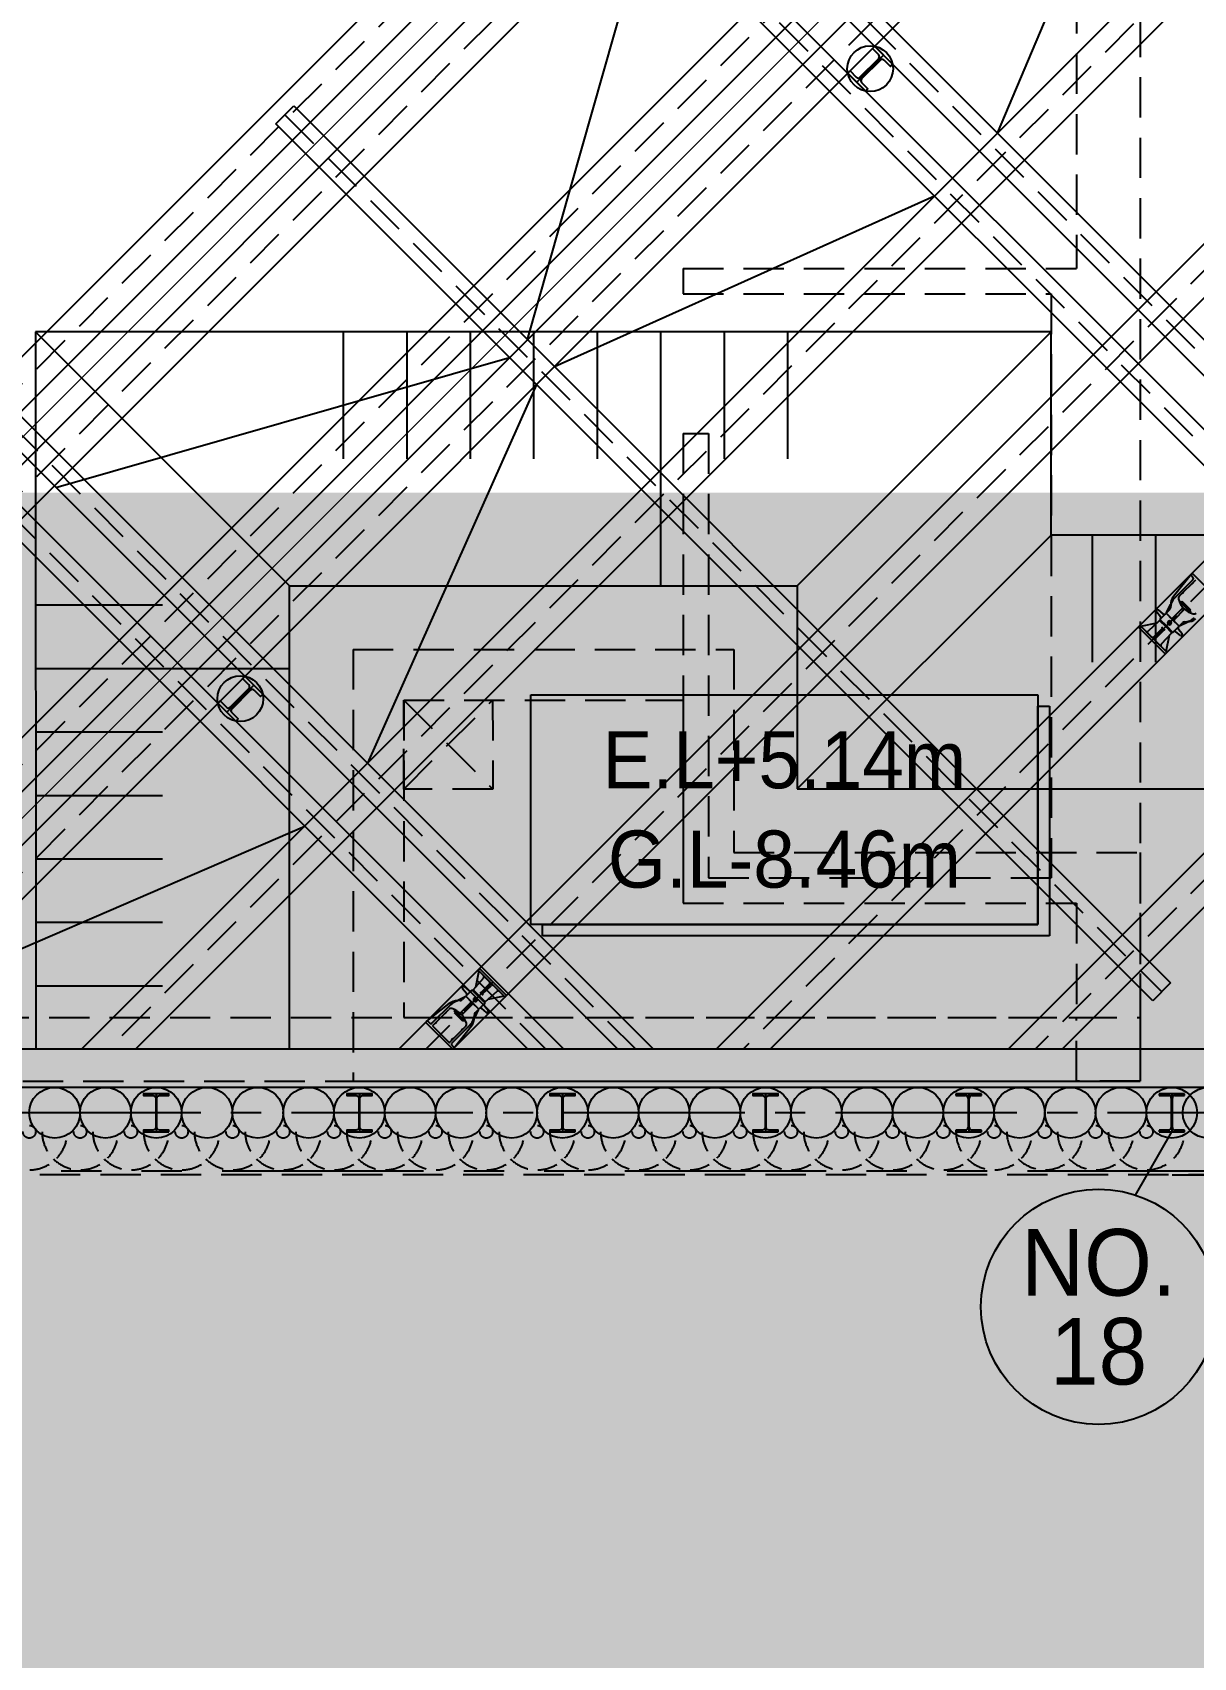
# Model space of a CAD drawing. Header units: millimetres. Extents: x 1073475 to 2890243, y -1340830 to -367733.
# Drawn here: x 2437457 to 2439059, y -383158 to -380916 of the extents above; entities that cross this region are included whole.
import ezdxf
from ezdxf.enums import TextEntityAlignment as Align

# ---------------------------------------------------------------- set-up
doc = ezdxf.new("R2010")
doc.units = ezdxf.units.MM
doc.header["$LTSCALE"] = 50
for name, pattern in [('CENTER2', [28.575000000000003, 19.05, -3.175, 3.175, -3.175]), ('DASHED2', [9.524999999999999, 6.35, -3.175]), ('HIDDEN', [9.524999999999999, 6.35, -3.175]), ('HIDDEN2', [4.762499999999999, 3.175, -1.5875]), ('PHANTOM', [63.50000000000001, 31.75, -6.35, 6.35, -6.35, 6.35, -6.35])]:
    doc.linetypes.add(name, pattern=pattern)
doc.layers.add('_0', color=7, linetype='Continuous', lineweight=0)
for name, color, linetype in [('ANGLE', 1, 'Continuous'), ('CEN', 1, 'CENTER2'), ('CIP', 1, 'Continuous'), ('H-BEAM', 5, 'Continuous'), ('H-BEAM-상부', 173, 'Continuous'), ('HPILE-300x200', 3, 'Continuous'), ('NO', 2, 'Continuous'), ('POST PILE', 6, 'Continuous'), ('SGR', 8, 'Continuous'), ('ST-CEN', 1, 'HIDDEN'), ('ST-CEN(상부 H-BEAM)', 1, 'HIDDEN'), ('ST-CEN(하부 H-BEAM)', 1, 'HIDDEN'), ('STRUT', 3, 'Continuous'), ('WALE-1', 3, 'Continuous'), ('건축', 233, 'HIDDEN'), ('굴착고', 2, 'Continuous'), ('대지경계선', 6, 'PHANTOM'), ('법면', 41, 'Continuous'), ('유압JACK', 2, 'Continuous'), ('현황레벨', 7, 'Continuous')]:
    doc.layers.add(name, color=color, linetype=linetype)
doc.styles.add('돋움', font='')
doc.styles.get('돋움').set_extended_font_data('Dotum')

# ---------------------------------------------------------------- blocks, each defined once
blk = doc.blocks.new('계측평면')
at = {"layer": '대지경계선', "color": 8}
blk.add_line((26244.97474204405, -35090.00000623024), (1238.203021687281, -35090.00000797042), dxfattribs=at)
at = {"layer": '대지경계선', "const_width": 60}
for points in [[(-5832.864789650936, -5157.838007851467), (-176.0105391723773, 499.0162449463169), (26244.97474421638, 499.0162437151084), (26244.97474204407, -35090.00000623028), (1238.203021687295, -35090.00000797046), (-5832.864790286098, -28018.93219313674), (-5832.864789650936, -5157.838007851467)], [(26246.58817301044, -35088.38657526327), (1239.816452653671, -35088.38657700345), (-5831.251359319722, -28017.31876216973), (-5831.25135868456, -5156.224576884455), (-174.3971082060016, 500.6296759133293), (26246.58817518275, 500.6296746821208)]]:
    blk.add_lwpolyline(points, dxfattribs=at)
blk = doc.blocks.new('A$C1D3235D9')
at = {"layer": 'SGR', "linetype": 'HIDDEN2'}
blk.add_circle((0, 0), 50, dxfattribs=at)
blk.add_arc((0, 0), 300, 0, 180, dxfattribs=at)
blk = doc.blocks.new('A$C59AB4A79')
at = {"layer": '굴착고'}
blk.add_hatch(color=251, dxfattribs=at).paths.add_polyline_path([(8291.25740457559, -28766.00273215456), (12195.1781495465, -28766.00273215456), (12195.1781495465, -27048.52182319283), (12285.1781495465, -27048.52182319283), (12285.1781495465, -28856.00273215433), (8291.25740457559, -28856.00273215433)])
at = {"layer": '_0', "color": 251}
for p, q in [((13622.6937861843, -15500.31115854031), (-626.9950596119743, -29750.0000025708)), ((13622.69378600107, -18500.31115835125), (2373.004940959392, -29750.00000199943))]:
    blk.add_line(p, q, dxfattribs=at)
at = {"layer": 'ANGLE', "color": 251}
for p, q in [((11876.56542722345, -22534.30253680795), (13091.87263075449, -19667.52841656073)), ((8174.626057897927, -24160.51092012262), (9197.27857821621, -20562.12246898853)), ((8386.758092244854, -24372.642954487), (11381.59068036033, -23029.27728360961)), ((4459.952082103584, -25324.87373429013), (8033.204701651353, -24301.93227635161)), ((8245.336735998513, -24514.06431071588), (6914.3945118587, -27496.47345155722)), ((3552.934583011549, -29231.89123289695), (6419.419764995109, -27991.44819835934))]:
    blk.add_line(p, q, dxfattribs=at)
at = {"layer": 'CEN', "color": 251, "ltscale": 1.5}
blk.add_line((14172.69378656056, -30250.00000257068), (-11144.97475883481, -30250.00000257045), dxfattribs=at)
at = {"layer": 'CIP', "color": 251}
for centre in [(4449.997079694644, -30250.00000257068), (4849.997079694644, -30250.00000257068), (5249.99676398281, -30250.0000025708), (5649.99676398281, -30250.0000025708), (6049.99676398281, -30250.0000025708), (6449.99676398281, -30250.0000025708), (6849.99984128424, -30250.0000025708), (7249.99984128424, -30250.0000025708), (7649.99984128424, -30250.0000025708), (8049.99984128424, -30250.0000025708), (8449.995894887717, -30250.00000257057), (8849.995894887717, -30250.00000257057), (9249.995894887717, -30250.00000257057), (9649.995894887717, -30250.00000257057), (10049.99557917612, -30250.00000257068), (10449.99557917612, -30250.00000257068), (10849.99557917612, -30250.00000257068), (11249.99557917612, -30250.00000257068), (11649.72955371113, -30250.00000257068), (12049.72955371113, -30250.00000257068), (12449.72955371113, -30250.00000257068), (12849.72955371113, -30250.00000257068), (13249.72955371113, -30250.00000257068), (13536.58475095732, -30250.00000257068)]:
    blk.add_circle(centre, 200, dxfattribs=at)
at = {"layer": 'H-BEAM', "color": 251}
for p, q in [((13622.69378564833, -24280.43089523155), (8561.512036141707, -19219.24914572889)), ((8420.090679904679, -19360.67050196638), (13622.6937856311, -24563.27360769443)), ((8207.958645548439, -19572.80253632215), (13622.69378560525, -24987.53767637175)), ((13622.69378558779, -25270.38038883766), (8066.537289311178, -19714.22389255965)), ((9167.921063520946, -29750.00000322878), (3823.555979042547, -24405.63491872803)), ((3682.134622805519, -24547.05627496552), (8885.078350436408, -29750.00000262412)), ((3470.002588449279, -24759.1883093213), (8460.814281732077, -29750.00000262412)), ((8177.971569249872, -29750.00000262412), (3328.581232212018, -24900.60966555879))]:
    blk.add_line(p, q, dxfattribs=at)
at = {"layer": 'H-BEAM-상부', "color": 251}
for p, q in [((6192.363696118584, -22461.09127067018), (6333.785052355612, -22319.66991443315)), ((6333.785052355612, -22319.66991443315), (13240.89183297334, -29226.77669560502)), ((13099.47047673445, -29368.19805184391), (6192.363696118584, -22461.09127067018)), ((13240.89183297334, -29226.77669560502), (13099.47047673445, -29368.19805184391))]:
    blk.add_line(p, q, dxfattribs=at)
at = {"layer": 'HPILE-300x200', "color": 251}
for p, q in [((5249.99676398281, -30100.00000257068), (5249.99676398281, -30400.00000257068)), ((6849.99984128424, -30100.00000257068), (6849.99984128424, -30400.00000257068)), ((8449.995894887717, -30100.00000257045), (8449.995894887717, -30400.00000257045)), ((10049.99557917612, -30100.00000257057), (10049.99557917612, -30400.00000257057)), ((11749.72955371113, -30100.00000257057), (11549.72955371113, -30100.00000257057)), ((11549.72955371113, -30100.00000257057), (11549.72955371113, -30114.00000257057)), ((11549.72955371113, -30114.00000257057), (11625.22955371113, -30114.00000257057)), ((11645.22955371113, -30134.00000257057), (11645.22955371113, -30366.00000257057)), ((11649.72955371113, -30100.00000257057), (11649.72955371113, -30400.00000257057)), ((11654.22955371113, -30366.00000257057), (11654.22955371113, -30134.00000257057)), ((11674.22955371113, -30114.00000257057), (11749.72955371113, -30114.00000257057)), ((11749.72955371113, -30114.00000257057), (11749.72955371113, -30100.00000257057)), ((13349.72955371113, -30100.00000257057), (13149.72955371113, -30100.00000257057)), ((13149.72955371113, -30100.00000257057), (13149.72955371113, -30114.00000257057)), ((13149.72955371113, -30114.00000257057), (13225.22955371113, -30114.00000257057)), ((13245.22955371113, -30134.00000257057), (13245.22955371113, -30366.00000257057)), ((13249.72955371113, -30100.00000257057), (13249.72955371113, -30400.00000257057)), ((13254.22955371113, -30366.00000257057), (13254.22955371113, -30134.00000257057)), ((13274.22955371113, -30114.00000257057), (13349.72955371113, -30114.00000257057)), ((13349.72955371113, -30114.00000257057), (13349.72955371113, -30100.00000257057)), ((11625.22955371113, -30386.00000257057), (11549.72955371113, -30386.00000257057)), ((11549.72955371113, -30386.00000257057), (11549.72955371113, -30400.00000257057)), ((11549.72955371113, -30400.00000257057), (11749.72955371113, -30400.00000257057)), ((11749.72955371113, -30386.00000257057), (11674.22955371113, -30386.00000257057)), ((11749.72955371113, -30400.00000257057), (11749.72955371113, -30386.00000257057)), ((13225.22955371113, -30386.00000257057), (13149.72955371113, -30386.00000257057)), ((13149.72955371113, -30386.00000257057), (13149.72955371113, -30400.00000257057)), ((13149.72955371113, -30400.00000257057), (13349.72955371113, -30400.00000257057)), ((13349.72955371113, -30386.00000257057), (13274.22955371113, -30386.00000257057)), ((13349.72955371113, -30400.00000257057), (13349.72955371113, -30386.00000257057))]:
    blk.add_line(p, q, dxfattribs=at)
for points in [[(5349.99676398281, -30400.00000257068), (5349.99676398281, -30386.00000257068), (5274.49676398281, -30386.00000257068, -0.414213562373095), (5254.49676398281, -30366.00000257068), (5254.49676398281, -30134.00000257068, -0.414213562373095), (5274.49676398281, -30114.00000257068), (5349.99676398281, -30114.00000257068), (5349.99676398281, -30100.00000257068), (5149.99676398281, -30100.00000257068), (5149.99676398281, -30114.00000257068), (5225.49676398281, -30114.00000257068, -0.414213562373095), (5245.49676398281, -30134.00000257068), (5245.49676398281, -30366.00000257068, -0.414213562373095), (5225.49676398281, -30386.00000257068), (5149.99676398281, -30386.00000257068), (5149.99676398281, -30400.00000257068)], [(6949.99984128424, -30400.00000257068), (6949.99984128424, -30386.00000257068), (6874.49984128424, -30386.00000257068, -0.414213562373095), (6854.49984128424, -30366.00000257068), (6854.49984128424, -30134.00000257068, -0.414213562373095), (6874.49984128424, -30114.00000257068), (6949.99984128424, -30114.00000257068), (6949.99984128424, -30100.00000257068), (6749.99984128424, -30100.00000257068), (6749.99984128424, -30114.00000257068), (6825.49984128424, -30114.00000257068, -0.414213562373095), (6845.49984128424, -30134.00000257068), (6845.49984128424, -30366.00000257068, -0.414213562373095), (6825.49984128424, -30386.00000257068), (6749.99984128424, -30386.00000257068), (6749.99984128424, -30400.00000257068)], [(8549.995894887717, -30400.00000257045), (8549.995894887717, -30386.00000257045), (8474.495894887717, -30386.00000257045, -0.414213562373095), (8454.495894887717, -30366.00000257045), (8454.495894887717, -30134.00000257045, -0.414213562373095), (8474.495894887717, -30114.00000257045), (8549.995894887717, -30114.00000257045), (8549.995894887717, -30100.00000257045), (8349.995894887717, -30100.00000257045), (8349.995894887717, -30114.00000257045), (8425.495894887717, -30114.00000257045, -0.414213562373095), (8445.495894887717, -30134.00000257045), (8445.495894887717, -30366.00000257045, -0.414213562373095), (8425.495894887717, -30386.00000257045), (8349.995894887717, -30386.00000257045), (8349.995894887717, -30400.00000257045)], [(10149.99557917612, -30400.00000257057), (10149.99557917612, -30386.00000257057), (10074.49557917612, -30386.00000257057, -0.414213562373095), (10054.49557917612, -30366.00000257057), (10054.49557917612, -30134.00000257057, -0.414213562373095), (10074.49557917612, -30114.00000257057), (10149.99557917612, -30114.00000257057), (10149.99557917612, -30100.00000257057), (9949.995579176117, -30100.00000257057), (9949.995579176117, -30114.00000257057), (10025.49557917612, -30114.00000257057, -0.414213562373095), (10045.49557917612, -30134.00000257057), (10045.49557917612, -30366.00000257057, -0.414213562373095), (10025.49557917612, -30386.00000257057), (9949.995579176117, -30386.00000257057), (9949.995579176117, -30400.00000257057)]]:
    blk.add_lwpolyline(points, format="xyb", close=True, dxfattribs=at)
for centre, start, end in [((11625.22955371113, -30134.00000257057), 0, 90), ((11674.22955371113, -30134.00000257057), 90, 180), ((13225.22955371113, -30134.00000257057), 0, 90), ((13274.22955371113, -30134.00000257057), 90, 180), ((11625.22955371113, -30366.00000257057), 270, 0), ((11674.22955371113, -30366.00000257057), 180, 270), ((13225.22955371113, -30366.00000257057), 270, 0), ((13274.22955371113, -30366.00000257057), 180, 270)]:
    blk.add_arc(centre, 20, start, end, dxfattribs=at)
at = {"layer": 'NO', "color": 251, "ltscale": 0.2}
blk.add_line((12964.560233664, -30898.2296028455), (13249.72955371113, -30400.00000257057), dxfattribs=at)
at = {"layer": 'NO', "color": 251}
blk.add_circle((12673.44324156665, -31778.08149271051), 926.76234881814, dxfattribs=at)
at = {"layer": 'POST PILE', "color": 251}
for p, q in [((10767.98925594729, -22132.83314698248), (10980.12129030307, -21920.70111262647)), ((5805.818340767175, -27095.00406189961), (6017.950375122949, -26882.87202754361))]:
    blk.add_line(p, q, dxfattribs=at)
for points in [[(11050.83196842181, -21991.4117907451), (11033.15429889224, -22009.08946027479), (10983.30327081843, -21959.23843220121, 0.414213562373095), (10955.01899957098, -21959.23843220121), (10806.5265755218, -22107.73085625027, 0.414213562373095), (10806.5265755218, -22136.01512749784), (10856.37760359561, -22185.86615557142), (10838.69993406581, -22203.54382510111), (10697.27857782855, -22062.12246886385), (10714.95624735812, -22044.44479933416), (10764.80727543193, -22094.29582740774, 0.414213562373095), (10793.09154667938, -22094.29582740774), (10941.58397072856, -21945.80340335867, 0.414213562373095), (10941.58397072856, -21917.51913211111), (10891.73294265475, -21867.66810403753), (10909.41061218455, -21849.99043450784)], [(6088.661053241696, -26953.58270566224), (6070.983383712126, -26971.26037519192), (6021.132355638314, -26921.40934711834, 0.414213562373095), (5992.848084390862, -26921.40934711834), (5844.35566034168, -27069.90177116741, 0.414213562373095), (5844.35566034168, -27098.18604241498), (5894.206688415492, -27148.03707048856), (5876.529018885689, -27165.71474001824), (5735.107662648428, -27024.29338378098), (5752.785332177998, -27006.6157142513), (5802.63636025181, -27056.46674232488, 0.414213562373095), (5830.920631499263, -27056.46674232488), (5979.413055548444, -26907.97431827581, 0.414213562373095), (5979.413055548444, -26879.69004702824), (5929.562027474632, -26829.83901895466), (5947.239697004436, -26812.16134942498)]]:
    blk.add_lwpolyline(points, format="xyb", close=True, dxfattribs=at)
for centre in [(10874.05527312518, -22026.76712980447), (5911.884357945062, -26988.93804472161)]:
    blk.add_circle(centre, 180.2775637731995, dxfattribs=at)
at = {"layer": 'SGR', "color": 251, "linetype": 'HIDDEN2'}
for centre in [(11849.72955371113, -30400.00000257068), (12249.72955371113, -30400.00000257068), (12649.72955371113, -30400.00000257068), (13049.72955371113, -30400.00000257068)]:
    blk.add_circle(centre, 50, dxfattribs=at)
for centre in [(11849.72955371113, -30400.00000257068), (12249.72955371113, -30400.00000257068), (12649.72955371113, -30400.00000257068), (13049.72955371113, -30400.00000257068)]:
    blk.add_arc(centre, 300, 180, 0, dxfattribs=at)
at = {"layer": 'ST-CEN', "color": 251}
for p, q in [((13622.69378621015, -15076.04708982992), (-1051.2591283496, -29750.00000256987)), ((13622.69378615846, -15924.57522725232), (-202.730990874581, -29750.00000257127)), ((13622.69378602714, -18076.04708964075), (1948.740872221766, -29750.0000019985)), ((13622.69378597522, -18924.57522706327), (2797.269009697484, -29750.00000199967)), ((13622.69378584856, -21000.30621274165), (4872.999995506369, -29750.00000199897)), ((13622.69378569582, -23500.31115803763), (7373.004940959625, -29750.0000019992)), ((13622.69378554332, -26000.31115788093), (9873.004940388026, -29750.0000025708)), ((13622.69378540292, -28300.31115773553), (12173.00494038803, -29750.0000025708))]:
    blk.add_line(p, q, dxfattribs=at)
at = {"layer": 'ST-CEN(상부 H-BEAM)', "color": 251}
blk.add_line((6263.074374237331, -22390.3805925519), (13170.1811548518, -29297.48737372633), dxfattribs=at)
at = {"layer": 'ST-CEN(하부 H-BEAM)', "color": 251}
for p, q in [((8490.801358023193, -19289.95982384763), (13622.69378563971, -24421.85225146031)), ((8137.247967429925, -19643.5132144409), (13622.69378559664, -25128.9590326153)), ((3752.845300924033, -24476.34559684678), (9026.499706678791, -29750.00000262412)), ((3399.291910330765, -24829.89898744004), (8319.39292548201, -29750.00000262412))]:
    blk.add_line(p, q, dxfattribs=at)
at = {"layer": 'STRUT', "color": 251}
for p, q in [((13622.69378622319, -14863.9150554745), (-1263.391162718646, -29750.00000256987)), ((13622.69378619711, -15288.17912418547), (-839.1270939807873, -29750.00000257033)), ((13622.69378617126, -15712.4431928962), (-414.8630252429284, -29750.00000257057)), ((13622.69378614542, -16136.7072616081), (9.401043494231999, -29750.00000257127)), ((13622.69378603995, -17863.91505528509), (1736.608837852953, -29750.00000199804)), ((13622.6937860141, -18288.17912399652), (2160.872906591045, -29750.0000019985)), ((13622.69378598826, -18712.44319270796), (2585.136975328438, -29750.00000199873)), ((13622.69378596242, -19136.70726141869), (3009.401044065831, -29750.0000019992)), ((13622.6937858616, -20788.17417838634), (4660.867961137788, -29750.0000019985)), ((13622.69378583552, -21212.43824709754), (5085.132029875414, -29750.0000019992)), ((13622.69378570886, -23288.17912368209), (7160.872906591045, -29750.0000019985)), ((13622.69378568302, -23712.44319239317), (7585.136975328904, -29750.0000019992)), ((13622.69378555636, -25788.17912352539), (9660.872906019678, -29750.00000257033)), ((13622.69378553028, -26212.44319223624), (10085.13697475707, -29750.0000025708)), ((13622.69378541596, -28088.17912337987), (11960.87290601968, -29750.00000257057)), ((13622.69378538989, -28512.44319209154), (12385.1369747573, -29750.0000025708))]:
    blk.add_line(p, q, dxfattribs=at)
at = {"layer": 'WALE-1', "color": 251}
for p, q in [((13622.69378531445, -29750.00000257092), (-10937.86797767249, -29750.00000257068)), ((13922.69378529605, -30050.00000257068), (-11062.13204637007, -30050.00000257068))]:
    blk.add_line(p, q, dxfattribs=at)
at = {"layer": '건축', "color": 251}
for p, q in [((13000.00000024564, 4099.999998762971), (12999.9999981639, -30000.00000257057)), ((12499.99999999721, -1.17660965770483e-06), (12499.99999856483, -23600.00000262016)), ((9399.999998564832, -23600.00000243098), (9399.999998552725, -23800.00000243285)), ((9399.999998564832, -23600.00000243098), (12499.99999856483, -23600.00000262016)), ((9399.999998551793, -23800.00000243285), (12299.99999855272, -23800.00000260794)), ((12299.99999855272, -23800.00000260794), (12299.99999826238, -28400.00000261166)), ((9399.999998483574, -24900.00000243098), (9399.999998251209, -28600.00000243471)), ((9399.999998483574, -24900.00000243098), (9599.999998483574, -24900.00000244321)), ((9599.999998483574, -24900.00000244321), (9599.999998262385, -28400.00000244693)), ((6799.999998717802, -26600.00000365439), (9799.999998722458, -26600.00000358978)), ((6799.999998717802, -26600.00000365439), (6799.999998511281, -30000.00000379968)), ((9799.999998722458, -26600.00000358978), (9799.999998621177, -28200.0000036885)), ((7199.999998693587, -27000.00000365078), (9399.999998697313, -27000.00000359141)), ((7199.999998693587, -27000.00000365078), (7199.999998541782, -29500.00000379991)), ((7199.999997081701, -27000.00000426127), (7899.99999703886, -27700.00000424252)), ((7199.999997100327, -27700.00000426127), (7899.999997081701, -27000.00000430399)), ((7199.999997057486, -27000.00000423705), (7899.999997081701, -27000.00000427978)), ((7199.999997014645, -27700.0000041998), (7199.999997057486, -27000.00000423705)), ((7899.999997081701, -27000.00000427978), (7899.99999703886, -27700.00000424252)), ((8201.25740457559, -26958.52182319225), (12195.17814954696, -26958.52182319225)), ((8201.25740457559, -28766.00273215398), (8201.25740457559, -26958.52182319225)), ((9399.999998697313, -27000.00000359141), (9399.99999859673, -28600.00000366406)), ((12195.17814954696, -26958.52182319225), (12195.17814954696, -28766.00273215398)), ((7899.99999703886, -27700.00000424252), (7199.999997014645, -27700.0000041998)), ((9799.999998621177, -28200.0000036885), (12999.99999861931, -28200.00000388385)), ((12999.99999861931, -28200.00000388385), (12999.99999850942, -30000.00000380003)), ((9599.999998262385, -28400.00000244693), (12299.99999826332, -28400.00000261166)), ((9399.999998251209, -28600.00000243471), (12499.99999857158, -28600.00000262388)), ((9399.99999859673, -28600.00000366406), (12499.9999989171, -28600.00000385335)), ((9399.99999859673, -28600.00000366406), (12499.99999859673, -28600.00000385335)), ((12499.99999825121, -28600.00000262388), (12499.9999981944, -29500.00000256987)), ((12499.99999859673, -28600.00000385335), (12499.99999853992, -29500.00000379933)), ((12499.99999859673, -28600.00000385335), (12499.99999853992, -29500.00000379933)), ((12195.17814954696, -28766.00273215398), (8201.25740457559, -28766.00273215398)), ((-10834.31458709086, -29500.00000257033), (12499.9999981944, -29500.00000256987)), ((7199.999998541782, -29500.00000379991), (12499.99999853992, -29500.00000379933)), ((12499.99999885401, -30000.00000314543), (12499.99999888451, -29500.00000314543)), ((12499.99999888451, -29500.00000314543), (12999.99999888451, -29500.00000317593)), ((12999.99999888451, -29500.00000317593), (12999.99999885401, -30000.00000317593)), ((-11041.42136825388, -30000.00000257068), (12999.9999981639, -30000.00000257057)), ((6799.999998511281, -30000.00000379968), (12999.99999850942, -30000.00000380003)), ((12999.99999885401, -30000.00000317593), (12499.99999885401, -30000.00000314543)), ((13699.99998647813, -30740.00000434939), (-11306.77173387818, -30740.0000060898))]:
    blk.add_line(p, q, dxfattribs=at)
at = {"layer": '굴착고', "color": 251}
for p, q in [((8201.257404576056, -26958.5218231926), (12195.1781495465, -26958.52182319283)), ((8201.25740457559, -28766.00273215456), (8201.257404576056, -26958.5218231926)), ((12195.1781495465, -26958.52182319283), (12195.1781495465, -28766.00273215456)), ((12195.1781495465, -28766.00273215456), (12195.1781495465, -27048.52182319283)), ((12195.1781495465, -27048.52182319283), (12285.1781495465, -27048.52182319283)), ((12285.1781495465, -27048.52182319283), (12285.1781495465, -28856.00273215433)), ((12195.1781495465, -28766.00273215456), (8201.25740457559, -28766.00273215456)), ((8291.25740457559, -28766.00273215456), (12195.1781495465, -28766.00273215456)), ((8291.25740457559, -28856.00273215433), (8291.25740457559, -28766.00273215456)), ((12285.1781495465, -28856.00273215433), (8291.25740457559, -28856.00273215433))]:
    blk.add_line(p, q, dxfattribs=at)
at = {"layer": '대지경계선', "const_width": 60}
blk.add_lwpolyline([(13699.99998647836, -30740.00000434951), (-11306.77173387841, -30740.00000608969), (-18377.83954585181, -23668.93219125597), (-18377.83954521664, -807.8380059706978), (-12720.98529473809, 4849.016246827086), (13699.99998865067, 4849.016245595878)], dxfattribs=at)
at = {"layer": '법면', "color": 251}
for p, q in [((12300.00000029709, -24100.00000124599), (4299.999999814201, -24100.00000122737)), ((4299.999999814201, -24100.00000122737), (4300.000000280794, -29750.0000025708)), ((4299.999999814201, -24100.00000122737), (6299.999999979278, -26100.00000123202)), ((6722.69378540013, -24100.00000123307), (6722.693785397802, -25100.00000123307)), ((7222.69378540013, -24100.00000123424), (7222.693785397802, -25100.00000123424)), ((7722.69378540013, -24100.0000012354), (7722.693785397802, -25100.0000012354)), ((8222.69378540013, -24100.00000123656), (8222.693785397802, -25100.00000123656)), ((8722.69378540013, -24100.00000123773), (8722.693785397802, -25100.00000123773)), ((9222.69378540013, -24100.00000123889), (9222.693785395473, -26100.00000123889)), ((9722.69378540013, -24100.00000124006), (9722.693785397802, -25100.00000124006)), ((10222.69378540013, -24100.00000124122), (10222.6937853978, -25100.00000124122)), ((10300.00000029686, -26100.00000124134), (12300.00000029709, -24100.00000124599)), ((12300.00000029686, -25700.00000108418), (12300.00000029709, -24100.00000124599)), ((12300.00000029686, -25700.00000108418), (10300.00000029663, -27700.00000108418)), ((13622.69378556171, -25700.00000108418), (12300.00000029686, -25700.00000108418)), ((12622.69378556171, -25700.00000108418), (12622.69378556171, -26700.00000108418)), ((13122.69378556171, -25700.00000108418), (13122.69378556171, -26700.00000108418)), ((6300.000000280794, -29750.0000025708), (6299.999999979278, -26100.00000123202)), ((6299.999999979278, -26100.00000123202), (10300.00000029686, -26100.00000124134)), ((10300.00000029686, -26100.00000124134), (10300.00000029663, -27700.00000108418)), ((4299.999999991851, -26250.0000025708), (5299.999999991851, -26250.0000025708)), ((4300.000000033062, -26750.0000025708), (6300.000000033062, -26750.0000025708)), ((4300.000000074273, -27250.0000025708), (5300.000000074273, -27250.0000025708)), ((4300.000000115717, -27750.0000025708), (5300.000000115717, -27750.0000025708)), ((10300.00000029663, -27700.00000108418), (13622.69378543948, -27700.00000108418)), ((4300.000000156928, -28250.0000025708), (5300.000000156928, -28250.0000025708)), ((4300.000000198139, -28750.0000025708), (5300.000000198139, -28750.0000025708)), ((4300.000000239583, -29250.0000025708), (5300.000000239583, -29250.0000025708))]:
    blk.add_line(p, q, dxfattribs=at)
at = {"layer": '유압JACK', "color": 251}
for p, q in [((13401.36936303833, -26009.50354610023), (13263.13371495949, -26184.47616155189)), ((13415.51149862772, -26051.92995296337), (13266.26090557454, -26201.18054601341)), ((13435.31048849225, -26054.75838009699), (13309.11680055899, -26180.95206811209)), ((13401.36936303833, -26009.50354610023), (13410.56175113446, -26000.311157836)), ((13401.36936303508, -26016.57461391541), (13415.51149867964, -26030.71674956032)), ((13405.6120036717, -26084.45686491707), (13408.44043081743, -26087.28529206291)), ((13419.04703254392, -26076.67869025236), (13408.44043081743, -26087.28529206291)), ((13622.69378553028, -26212.44319223624), (13410.56175113446, -26000.311157836)), ((13416.21860541916, -26073.85026312759), (13419.04703254392, -26076.67869025236)), ((13313.96850775601, -26234.93164514296), (13319.76924045873, -26229.13091227168)), ((13315.39720531064, -26237.7455881068), (13321.89056076226, -26231.2522327397)), ((13316.37134146993, -26225.73301328276), (13319.90687533887, -26222.19747949822)), ((13397.68862130749, -26307.05029328668), (13316.37134146993, -26225.73301328276)), ((13323.58761708229, -26232.94928897766), (13319.76924045873, -26229.13091227168)), ((13401.22415521462, -26303.51475921099), (13319.90687533887, -26222.19747949822)), ((13323.33634330262, -26232.69801511546), (13326.87187717156, -26229.16248133092)), ((13323.58761708229, -26232.94928897766), (13327.12315094844, -26229.41375494318)), ((13393.87403113674, -26303.23570311582), (13323.58761708229, -26232.94928897766)), ((13323.61918593501, -26232.98085774784), (13327.15471984609, -26229.44532400544)), ((13328.53736453177, -26230.82796852663), (13327.12315094844, -26229.41375494318)), ((13328.53736453177, -26230.82796852663), (13330.65868489491, -26228.7066482479)), ((13393.59118842147, -26295.88179241749), (13328.53736453177, -26230.82796852663)), ((13329.24447135348, -26227.29243470659), (13332.78000521963, -26223.75690067199)), ((13330.65868489491, -26228.7066482479), (13329.24447135348, -26227.29243470659)), ((13395.71250878437, -26293.76047213888), (13330.65868489491, -26228.7066482479)), ((13331.36579168774, -26158.70307685726), (13334.19421881251, -26161.53150398203)), ((13399.24804269266, -26290.2249381463), (13332.78000521963, -26223.75690067199)), ((13334.19421881251, -26161.53150398203), (13344.80082054087, -26150.92490233819)), ((13341.97239339515, -26148.09647519235), (13344.80082054087, -26150.92490233819)), ((13130.90101920813, -26304.72062730836), (13160.8766017633, -26340.14631565101)), ((13145.04315484478, -26290.57849167194), (13180.46884326823, -26320.55407406215)), ((13158.47818370885, -26361.99627646559), (13160.0324091909, -26360.44205110986)), ((13160.0324091909, -26360.44205110986), (13202.31880412507, -26318.15565605019)), ((13200.7645786244, -26319.70988163503), (13202.31880412507, -26318.15565605019)), ((13201.61169731128, -26318.86276294827), (13202.31880412507, -26318.15565605019)), ((13205.14723126055, -26315.32722891471), (13233.89527295483, -26286.57918722113)), ((13268.07973476639, -26378.25973258645), (13205.14723126055, -26315.32722891471)), ((13256.4124728539, -26366.59247050912), (13207.97565838532, -26318.15565603948)), ((13208.68276512949, -26311.79169513006), (13239.91526426235, -26247.58200854494)), ((13239.81852604076, -26269.38835059933), (13239.81852605497, -26252.19427976967)), ((13335.45349107427, -26274.82353027142), (13255.35181270819, -26354.92520863574)), ((13348.18141313549, -26287.55145233287), (13268.07973476942, -26367.65313069732)), ((13281.55118600256, -26354.18167963298), (13268.82326394133, -26341.45375757152)), ((13340.08422735962, -26295.64863810863), (13327.3563052984, -26282.92071604717)), ((13385.25935528055, -26307.60773824272), (13391.75271081249, -26301.11438262672)), ((13388.073298431, -26309.03643573716), (13393.87403113674, -26303.23570311582)), ((13390.05565451318, -26299.41732640984), (13393.59118842147, -26295.88179241749)), ((13390.44077675836, -26299.80244873732), (13393.97631066642, -26296.26691474498)), ((13392.17697481695, -26294.46757881297), (13394.29829522199, -26292.34625857649)), ((13395.71250878437, -26293.76047213888), (13399.24804269266, -26290.2249381463)), ((13397.68862130749, -26307.05029328668), (13401.22415521462, -26303.51475921099)), ((12986.29768245108, -26424.57522651041), (12995.49007063359, -26415.38283849682)), ((13198.42971684714, -26636.70726091065), (12986.29768245108, -26424.57522651041)), ((12986.29768245108, -26424.57522651041), (13198.42971684714, -26636.70726091065)), ((13002.56113844854, -26415.3828384938), (13087.64601602638, -26500.46771615569)), ((13002.56113844854, -26415.3828384938), (13112.59911281406, -26525.42081286164)), ((13002.56113844854, -26415.3828384938), (13042.53618851607, -26455.35788864444)), ((13005.38956559426, -26418.21126563963), (13135.07371936808, -26391.16483779554)), ((13151.06489455211, -26376.76631910296), (13063.17974932189, -26455.8984592635)), ((13172.30401832052, -26439.77452391048), (13108.62202274427, -26500.69972307922)), ((13183.23041945184, -26450.70092512434), (13122.3052202838, -26514.3829208659)), ((13206.91499820771, -26416.08994515438), (13158.47818369791, -26367.65313072596)), ((13202.67235748377, -26420.3325858782), (13159.32231888617, -26376.9825472798)), ((13163.49864180409, -26381.15887036244), (13167.74128248682, -26376.91622967983)), ((13241.84607320745, -26459.5063016027), (13163.49864180409, -26381.15887036244)), ((13165.61996216676, -26383.2801905605), (13169.86260284949, -26379.03754987789)), ((13246.2386244256, -26471.94004889589), (13167.10648422292, -26559.82519424905)), ((13246.08871389017, -26455.26366092009), (13167.74128248682, -26376.91622967983)), ((13202.67235748377, -26420.3325858782), (13246.02239610441, -26463.68262466427)), ((13204.79367784457, -26617.61537789414), (13231.84010569239, -26487.93122420425)), ((13206.91499820771, -26416.08994515438), (13255.35181267932, -26464.52675987396)), ((13239.72475284478, -26457.38498140464), (13243.96739352751, -26453.14234072203)), ((13241.84607320745, -26459.5063016027), (13246.08871389017, -26455.26366092009)), ((13256.4124728539, -26366.59247050912), (13304.84928736673, -26415.02928518748)), ((13261.00866693957, -26464.52675986313), (13262.56289243978, -26462.97253427852)), ((13262.56289243978, -26462.97253427852), (13304.849287397, -26420.68613940664)), ((13268.07973476639, -26378.25973258645), (13307.6777144915, -26417.85771231225)), ((13318.28431621962, -26492.10392424138), (13282.85862777522, -26462.12834182999)), ((13332.4264518565, -26477.96178860497), (13302.45086932136, -26442.53610020003)), ((13303.29506185232, -26422.24036478263), (13304.849287397, -26420.68613940664)), ((13304.14218062232, -26421.39324609691), (13304.849287397, -26420.68613940664)), ((13307.6777144915, -26417.85771231225), (13336.42575622676, -26389.10967057757)), ((13311.21324844076, -26414.3221782787), (13375.42293502763, -26383.0896792307)), ((13353.61659276625, -26383.18641757406), (13370.81066359603, -26383.18641756033)), ((13207.62210499053, -26620.44380503998), (13105.09162169741, -26517.91332166246)), ((13207.62210499053, -26620.44380503998), (13122.53722735029, -26535.35892739811)), ((13207.62210499053, -26620.44380503998), (13167.64705488179, -26580.46875493042)), ((13198.42971684714, -26636.70726091065), (13207.62210498727, -26627.51487285492)), ((7790.905048618792, -29132.69578194106), (7763.858620770974, -29262.37993563095)), ((7797.269009616226, -29113.60389892454), (7788.076621476095, -29122.79628698027)), ((7788.076621472836, -29129.86735479522), (7828.051671581576, -29169.84240490478)), ((7788.076621472836, -29129.86735479522), (7890.60710476595, -29232.39783817274)), ((7788.076621472836, -29129.86735479522), (7873.161499113077, -29214.95223243709)), ((7797.269009616226, -29113.60389892454), (8009.40104401228, -29325.73593332479)), ((8009.40104401228, -29325.73593332479), (7797.269009616226, -29113.60389892454)), ((7663.272274606861, -29272.34937123023), (7693.247857142007, -29307.77505963517)), ((7677.414410243742, -29258.20723559381), (7712.840098688146, -29288.18281800521)), ((7733.135834023589, -29287.33862555667), (7690.849439066369, -29329.62502042856)), ((7734.690059523797, -29285.78439997206), (7733.135834023589, -29287.33862555667)), ((7788.783728255657, -29334.22121468082), (7740.346913784044, -29285.78439996124)), ((7749.460102037759, -29278.3711109393), (7828.59224224044, -29190.48596558615)), ((7753.852653255919, -29290.8048582325), (7749.61001257319, -29295.04749891511)), ((7749.61001257319, -29295.04749891511), (7827.957443976542, -29373.39493015537)), ((7793.026368979597, -29329.97857395699), (7749.676330358954, -29286.62853517092)), ((7755.973973618587, -29292.92617843056), (7751.731332935859, -29297.16881911317)), ((7753.852653255919, -29290.8048582325), (7832.200084659271, -29369.15228947275)), ((7812.468307011528, -29299.61023471085), (7873.393506179564, -29235.9282389693)), ((7823.394708142849, -29310.53663592471), (7887.076703719096, -29249.61143675598)), ((7844.633831911255, -29373.54484073224), (7932.518977141473, -29294.4127005717)), ((7993.137588014826, -29334.9283213414), (7883.099613649305, -29224.89034697355)), ((7993.137588014826, -29334.9283213414), (7908.052710436983, -29249.84344367951)), ((7993.137588014826, -29334.9283213414), (7953.162537947297, -29294.95327119075)), ((7382.197329071118, -29528.67557937675), (7557.169944649097, -29390.43993117788)), ((7424.623735954985, -29542.81771498814), (7573.874329008162, -29393.56712193799)), ((7427.452163088368, -29562.61670485267), (7553.645851021633, -29436.42301683757)), ((7684.485478022601, -29335.9889815565), (7620.275791435735, -29367.22148060449)), ((7642.082133697113, -29367.12474226113), (7624.888062867336, -29367.12474227487)), ((7647.517313327873, -29462.75970750232), (7727.618991693947, -29382.65802913788)), ((7688.021011971869, -29332.45344752294), (7659.272970236605, -29361.20148925763)), ((7660.245235389099, -29475.48762956378), (7740.346913755173, -29395.38595119945)), ((7727.618991696974, -29372.05142724875), (7688.021011971869, -29332.45344752294)), ((7692.403664611047, -29328.07079505257), (7690.849439066369, -29329.62502042856)), ((7691.556545841042, -29328.91791373829), (7690.849439066369, -29329.62502042856)), ((7739.286253609462, -29383.71868932608), (7690.849439096637, -29335.28187464771)), ((7714.147540460806, -29396.12948020222), (7726.875462522032, -29408.85740226367)), ((7727.618991696974, -29372.05142724875), (7790.551495202817, -29434.98393092048)), ((7739.286253609462, -29383.71868932608), (7787.723068078049, -29432.15550379572)), ((7790.551495202817, -29434.98393092048), (7761.803453508532, -29463.73197261407)), ((7788.783728255657, -29334.22121468082), (7837.220542765455, -29382.65802910924)), ((7793.026368979597, -29329.97857395699), (7836.376407577191, -29373.3286125554)), ((7835.666317272466, -29389.86910872534), (7793.379922338296, -29432.155503785)), ((7794.934147838969, -29430.60127820016), (7793.379922338296, -29432.155503785)), ((7794.087029152084, -29431.44839688693), (7793.379922338296, -29432.155503785)), ((7850.655571618583, -29459.73266816325), (7815.229883195134, -29429.75708577305)), ((7830.078764296602, -29367.0309692747), (7825.836123613873, -29371.27360995731)), ((7832.200084659271, -29369.15228947275), (7827.957443976542, -29373.39493015537)), ((7864.797707255231, -29445.59053252684), (7834.822124700062, -29410.16484418418)), ((7837.220542754512, -29388.3148833696), (7835.666317272466, -29389.86910872534)), ((7990.309160869103, -29332.09989419556), (7860.625007095281, -29359.14632203965)), ((8009.40104401228, -29325.73593332479), (8000.208655829774, -29334.92832133838)), ((7382.197329071118, -29528.67557937675), (7373.004940933082, -29537.86796759896)), ((7373.004940933082, -29537.86796759896), (7585.136975328904, -29750.0000019992)), ((7389.268396886298, -29528.67557937361), (7403.41053248872, -29542.81771497638)), ((7446.544046224561, -29543.52482188528), (7449.372473307187, -29546.35324896791)), ((7449.372473307187, -29546.35324896791), (7459.979075033683, -29535.74664715736)), ((7457.150647908915, -29532.91822003259), (7459.979075033683, -29535.74664715736)), ((7520.790258185472, -29469.27860975743), (7523.618685310241, -29472.1070368822)), ((7534.2252870386, -29461.50043523824), (7523.618685310241, -29472.1070368822)), ((7531.396859955974, -29458.67200815561), (7534.2252870386, -29461.50043523824)), ((7580.187227835646, -29698.38120687183), (7729.437820888823, -29549.13061382179)), ((7598.010105155874, -29443.26086654852), (7594.474571248749, -29446.79640062421)), ((7594.474571248749, -29446.79640062421), (7675.791851124493, -29528.11368033697)), ((7599.98621767899, -29456.55068769632), (7596.450683770701, -29460.08622168889)), ((7596.450683770701, -29460.08622168889), (7662.918721243739, -29526.55425916321)), ((7598.010105155874, -29443.26086654852), (7679.327384993434, -29524.57814655243)), ((7599.98621767899, -29456.55068769632), (7665.040041568456, -29521.6045115873)), ((7603.521751646418, -29455.84358102223), (7601.400431241374, -29457.9649012587)), ((7605.257949705003, -29450.50871109788), (7601.722415796947, -29454.04424509022)), ((7607.625428032363, -29441.27472409804), (7601.824695326621, -29447.07545671938)), ((7601.824695326621, -29447.07545671938), (7672.111109381076, -29517.36187085754)), ((7605.64307195018, -29450.89383342536), (7602.107538041892, -29454.4293674177)), ((7602.107538041892, -29454.4293674177), (7667.16136193159, -29519.48319130857)), ((7610.439371182816, -29442.70342159248), (7603.946015650872, -29449.19677720848)), ((7655.614499103744, -29454.66252172657), (7668.342421164969, -29467.39044378803)), ((7666.454255109886, -29523.01872512861), (7662.918721243739, -29526.55425916321)), ((7667.16136193159, -29519.48319130857), (7665.040041568456, -29521.6045115873)), ((7665.040041568456, -29521.6045115873), (7666.454255109886, -29523.01872512861)), ((7667.16136193159, -29519.48319130857), (7668.575575514929, -29520.89740489202)), ((7672.079540528357, -29517.33030208736), (7668.544006617274, -29520.86583582975)), ((7672.111109381076, -29517.36187085754), (7668.575575514929, -29520.89740489202)), ((7672.36238316074, -29517.61314471974), (7668.8268492918, -29521.14867850428)), ((7672.111109381076, -29517.36187085754), (7675.929486004636, -29521.18024756352)), ((7680.301521152724, -29512.5655717284), (7673.808165701106, -29519.0589270955)), ((7679.327384993434, -29524.57814655243), (7675.791851124493, -29528.11368033697)), ((7681.730218707351, -29515.37951469223), (7675.929486004636, -29521.18024756352)), ((7787.015961333876, -29438.51946470514), (7755.783462201012, -29502.72915129026)), ((7755.880200422602, -29480.92280923587), (7755.880200408399, -29498.11688006553)), ((7427.452163091162, -29566.85934557905), (7556.145597244613, -29695.5527797353)), ((7560.388237971114, -29695.55277973821), (7686.581925904378, -29569.3590917231)), ((7576.651693919441, -29673.63246958284), (7587.258295645937, -29663.02586777229)), ((7579.480121044209, -29676.46089670761), (7576.651693919441, -29673.63246958284)), ((7590.086722791661, -29665.85429491813), (7587.258295645937, -29663.02586777229)), ((7594.329363425029, -29740.80761373497), (7732.565011503873, -29565.8349982833)), ((7661.504507650854, -29588.77965585317), (7650.897905922495, -29599.38625749701)), ((7653.726333068218, -29602.21468464285), (7650.897905922495, -29599.38625749701)), ((7664.332934775623, -29591.60808297794), (7661.504507650854, -29588.77965585317)), ((7594.329363428289, -29733.73654591979), (7580.187227783725, -29719.59441027488)), ((7594.329363425029, -29740.80761373497), (7585.136975328904, -29750.0000019992))]:
    blk.add_line(p, q, dxfattribs=at)
for centre, radius, start, end in [((13404.90489690122, -26013.03907988081), 4.999999999881765, 135, 225), ((13404.90489690914, -26041.32335116214), 14.9999999996453, 315, 45), ((13349.7505679985, -26273.25437536638), 109.9999999974013, 135, 179.6397733899447), ((13349.81852599769, -26252.19427971565), 109.9999999973988, 142.0030695910905, 180), ((13326.79447006644, -26198.62973753759), 24.99999999940882, 135, 195.2376997013712), ((13460.90775401285, -26162.09718952293), 163.9999999961219, 195.2376997013712, 225), ((13137.97208702657, -26297.64955949015), 9.99999999976353, 45, 225), ((13161.30661083339, -26364.82470359036), 3.999999999905412, 135, 225), ((13149.42580747232, -26349.83544930862), 14.9999999996453, 315, 40.23635824464627), ((13190.1579768837, -26309.10327972937), 14.9999999996453, 229.7636417647541, 315), ((13205.1472312496, -26320.98408317496), 3.999999999905412, 45, 135), ((13219.75313731004, -26272.43705157621), 19.99999999952706, 315, 359.6397733899447), ((13250.04851184925, -26349.6219077768), 7.499999999822648, 225, 315), ((13331.91795721138, -26271.28799649095), 4.999999999881765, 315, 40.24815830001082), ((13460.90775401285, -26162.09718952293), 163.9999999961219, 225, 254.7623002840045), ((13351.71694708453, -26291.08698636433), 4.999999999881765, 49.75184170508016, 135), ((13349.7505679985, -26273.25437536638), 109.9999999973988, 270.3602265900034, 315), ((13370.81066365028, -26273.1864174509), 109.9999999973988, 270, 307.9969304036532), ((13424.37520589004, -26296.2104733634), 24.99999999940882, 254.7623002840045, 315), ((12999.02560449624, -26418.91837227729), 4.999999999881765, 45, 135), ((13053.14279024256, -26444.7512868339), 14.9999999996453, 225, 312.0000000336277), ((13155.07967820344, -26381.22518796253), 5.999999999858119, 45, 132.0000000336277), ((13165.39108159766, -26432.54878480232), 9.99999999976353, 313.7326010031244, 45), ((13190.45615872648, -26457.6138618493), 9.99999999976353, 45, 136.2673989968755), ((13231.66373557388, -26391.34120795724), 14.9999999996453, 45, 225), ((13231.66373557388, -26391.34120795724), 14.9999999996453, 225, 45), ((13231.66373557388, -26391.34120795724), 9.99999999976353, 45, 225), ((13231.66373557388, -26391.34120795724), 9.99999999976353, 225, 45), ((13241.77975542145, -26467.92526534712), 5.999999999858119, 317.9999999663723, 45), ((13258.1802398148, -26461.69833273836), 3.999999999905412, 225, 315), ((13273.16949422169, -26473.57913614297), 14.9999999996453, 49.76364176475411, 135), ((13273.38303562929, -26372.9564316395), 7.499999999822648, 135, 225), ((13313.90166359209, -26432.84696660494), 14.9999999996453, 135, 220.2363582446463), ((13302.02086027223, -26417.85771228187), 3.999999999905412, 315, 45), ((13325.35538403806, -26485.03285642317), 9.99999999976353, 225, 45), ((13350.56789187132, -26403.25180622248), 19.99999999952706, 90.36022659000345, 135), ((13098.25261775288, -26489.86111434514), 14.9999999996453, 225, 313.7326010031244), ((13133.14382907888, -26524.75232575426), 14.9999999996453, 136.2673989968755, 225), ((13178.25365661015, -26569.86215328646), 14.9999999996453, 137.9999999663723, 225), ((13204.08657108038, -26623.97933886573), 4.999999999881765, 315, 45), ((7791.612155382987, -29126.33182096947), 4.999999999881765, 135, 225), ((7817.445069853216, -29180.44900654873), 14.9999999996453, 317.9999999663723, 45), ((7670.343342425302, -29265.27830341202), 9.99999999976353, 45, 225), ((7681.797062871279, -29317.46419323026), 14.9999999996453, 315, 40.23635824464627), ((7722.529232241679, -29276.73202369222), 14.9999999996453, 229.7636417647541, 315), ((7737.518486648565, -29288.61282709683), 3.999999999905412, 45, 135), ((7753.918971041916, -29282.38589448808), 5.999999999858119, 137.9999999663723, 225), ((7805.242567736888, -29292.6972979859), 9.99999999976353, 225, 316.2673989968755), ((7862.554897384485, -29225.55883408093), 14.9999999996453, 316.2673989968755, 45), ((7897.446108710486, -29260.45004549006), 14.9999999996453, 45, 133.7326010031245), ((7942.555936220801, -29305.5598730013), 14.9999999996453, 45, 132.0000000336277), ((7571.323520573322, -29454.10068647179), 24.99999999940882, 74.76230028400451, 135), ((7624.888062813086, -29477.1247423843), 109.9999999973988, 90, 127.9969304036532), ((7645.94815846486, -29477.05678446882), 109.9999999973988, 90.36022659000345, 135), ((7534.790972450515, -29588.21397031227), 163.9999999961219, 45, 74.76230028400451), ((7645.130834592041, -29347.05935361271), 19.99999999952706, 270.3602265900034, 315), ((7693.677866191138, -29332.45344755333), 3.999999999905412, 135, 225), ((7722.315690834075, -29377.3547281957), 7.499999999822648, 315, 45), ((7745.650214614114, -29400.68925205839), 7.499999999822648, 45, 135), ((7764.034990889486, -29358.96995187795), 14.9999999996453, 45, 225), ((7764.034990889486, -29358.96995187795), 14.9999999996453, 225, 45), ((7764.034990889486, -29358.96995187795), 9.99999999976353, 45, 225), ((7764.034990889486, -29358.96995187795), 9.99999999976353, 225, 45), ((7790.55149521376, -29429.32707666024), 3.999999999905412, 225, 315), ((7805.540749579668, -29441.20788010582), 14.9999999996453, 49.76364176475411, 135), ((7830.307644865708, -29317.76237503288), 9.99999999976353, 133.7326010031245, 225), ((7846.272918991046, -29400.47571052657), 14.9999999996453, 135, 220.2363582446463), ((7840.61904825992, -29369.08597187267), 5.999999999858119, 225, 312.0000000336277), ((7834.392115629977, -29385.48645624483), 3.999999999905412, 315, 45), ((7996.67312196712, -29331.39278755791), 4.999999999881765, 225, 315), ((7385.73286297801, -29532.21111336607), 4.999999999881765, 45, 135), ((7414.017134259455, -29532.21111337456), 14.9999999996453, 225, 315), ((7429.573483412853, -29564.73802534177), 2.999999999929059, 135, 225), ((7643.981779378839, -29459.22417347087), 4.999999999881765, 229.7518417050802, 315), ((7534.790972450515, -29588.21397031227), 163.9999999961219, 15.23769970137121, 45), ((7663.780769251985, -29479.02316334425), 4.999999999881765, 135, 220.2481583000108), ((7668.904256396927, -29551.68142229761), 24.99999999940882, 315, 15.23769970137121), ((7645.94815846486, -29477.05678446882), 109.9999999974013, 315, 359.6397733899447), ((7645.880200465675, -29498.11688011955), 109.9999999973988, 322.0030695910905, 0), ((7775.945589153329, -29477.87410825898), 19.99999999952706, 135, 179.6397733899447), ((7857.726639436791, -29452.66160034505), 9.99999999976353, 225, 45), ((7558.266917608446, -29693.43145954015), 2.999999999929059, 225, 315), ((7590.793829554226, -29708.98780867306), 14.9999999996453, 135, 225), ((7590.793829562142, -29737.27207995439), 4.999999999881765, 315, 45)]:
    blk.add_arc(centre, radius, start, end, dxfattribs=at)
at = {"layer": '현황레벨', "color": 251}
blk.add_line((13253.73682477395, -30740.00000434951), (14146.26314818277, -30740.00000434951), dxfattribs=at)
at = {"layer": 'SGR', "color": 251, "linetype": 'HIDDEN2', "rotation": 180.0000000000001}
for p in [(4249.997079694644, -30400.00000257068), (4649.997079694644, -30400.00000257068), (5049.997079694644, -30400.00000257068), (5449.99676398281, -30400.0000025708), (5849.99676398281, -30400.0000025708), (6249.99676398281, -30400.0000025708), (6649.99676398281, -30400.0000025708), (7049.99984128424, -30400.0000025708), (7449.99984128424, -30400.0000025708), (7849.99984128424, -30400.0000025708), (8249.99984128424, -30400.0000025708), (8649.995894887717, -30400.00000257057), (9049.995894887717, -30400.00000257057), (9449.995894887717, -30400.00000257057), (9849.995894887717, -30400.00000257057), (10249.99557917612, -30400.00000257068), (10649.99557917612, -30400.00000257068), (11049.99557917612, -30400.00000257068), (11449.99557917612, -30400.00000257068)]:
    blk.add_blockref('A$C1D3235D9', p, dxfattribs=at)
at = {"layer": 'NO', "color": 251, "style": '돋움'}
for s, p in [('NO.', (12673.44324156689, -31428.08149271051)), ('18', (12673.44324156782, -32128.08149271028))]:
    blk.add_text(s, height=524.9999999999997, dxfattribs=at).set_placement(p, align=Align.MIDDLE_CENTER)
at = {"layer": '굴착고', "color": 251, "style": '돋움'}
for s, p in [('E.L+5.14m', (10198.21777706081, -27472.70741131238)), ('G.L-8.46m', (10198.21777706128, -28251.81714403559))]:
    blk.add_text(s, height=450, dxfattribs=at).set_placement(p, align=Align.MIDDLE)

msp = doc.modelspace()

# ---------------------------------------------------------------- hatches: boundary and pattern name
at = {"layer": '현황레벨'}
msp.add_hatch(color=253, dxfattribs=at).paths.add_polyline_path([(2434336.153213383, -376524.1484793489), (2434336.153213115, -380916.729468941), (2435070.192804333, -381650.7690600399), (2439778.653215061, -381650.7690600399), (2439778.653215061, -383150.7690600399), (2434448.872460845, -383150.7690600399), (2432836.153213077, -381538.0498125344), (2432836.153213383, -376524.1484792574)])

# ---------------------------------------------------------------- linework, layer by layer
at = {"color": 250, "linetype": 'DASHED2', "ltscale": 1.6, "const_width": 200, "elevation": 1.750000000000037e-09}
msp.add_lwpolyline([(2434336.153213383, -376524.1484793489), (2434336.153213115, -380916.729468941), (2435070.192804333, -381650.7690600399), (2439778.653215061, -381650.7690600399), (2439778.653215061, -383150.7690600399), (2434448.872460845, -383150.7690600399), (2432836.153213077, -381538.0498125344), (2432836.153213383, -376524.1484792574)], close=True, dxfattribs=at)

# ---------------------------------------------------------------- block references
at = {"ltscale": 0.2, "xscale": 0.1751524569241688, "yscale": 0.1751524569241688, "zscale": 0.1751524569241688, "rotation": 0.000612302615251796}
msp.add_blockref('A$C59AB4A79', (2436707.823632057, -377107.7345485468, 1.750000000000037e-09), dxfattribs=at)
at = {"xscale": 0.175, "yscale": 0.175, "zscale": 0.175}
msp.add_blockref('계측평면', (2434514.532633161, -376345.7690502725, 1.750000000000037e-09), dxfattribs=at)

doc.saveas('drawing.dxf')
